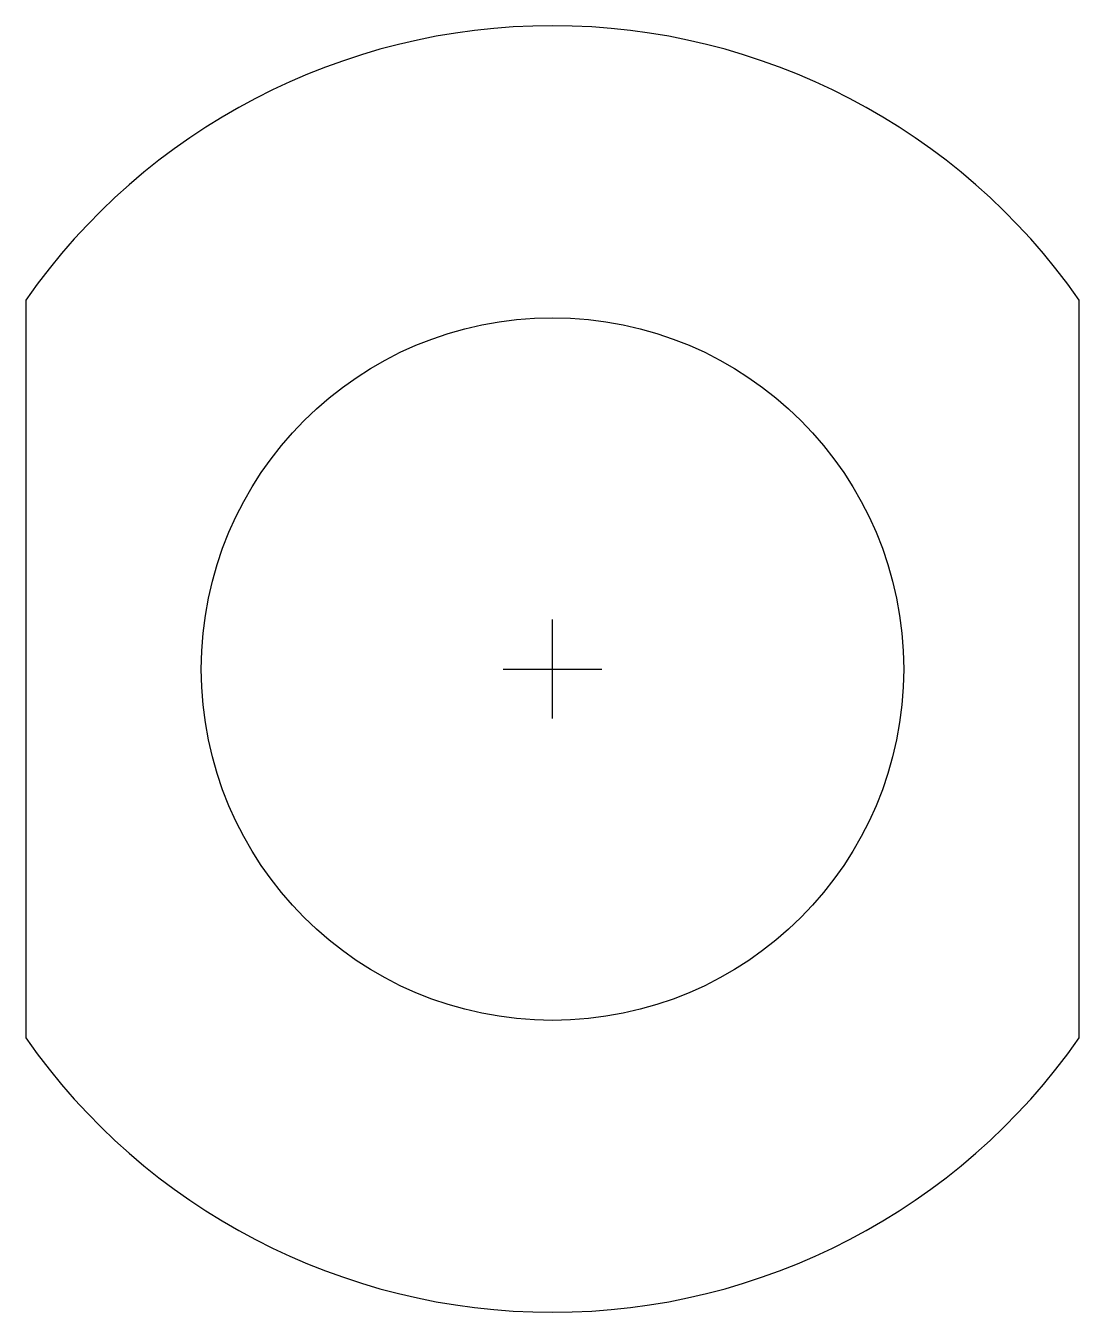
# Model space of a CAD drawing. Extents: x 170.6 to 191.9, y 214.4 to 240.4.
import ezdxf

# ---------------------------------------------------------------- set-up
doc = ezdxf.new("R2010")
doc.units = 0
doc.layers.get('0').update_dxf_attribs({"linetype": 'CONTINUOUS'})

msp = doc.modelspace()

# ---------------------------------------------------------------- linework, layer by layer
at = {"color": 180}
for p, q in [((181.269, 226.449), (181.269, 228.449)), ((180.269, 227.449), (182.269, 227.449))]:
    msp.add_line(p, q, dxfattribs=at)
msp.add_lwpolyline([(191.919, 219.994), (191.919, 234.904, 0.520654), (170.619, 234.904), (170.619, 219.994, 0.520654)], format="xyb", close=True)
msp.add_circle((181.269, 227.449), 7.1)

doc.saveas('drawing.dxf')
